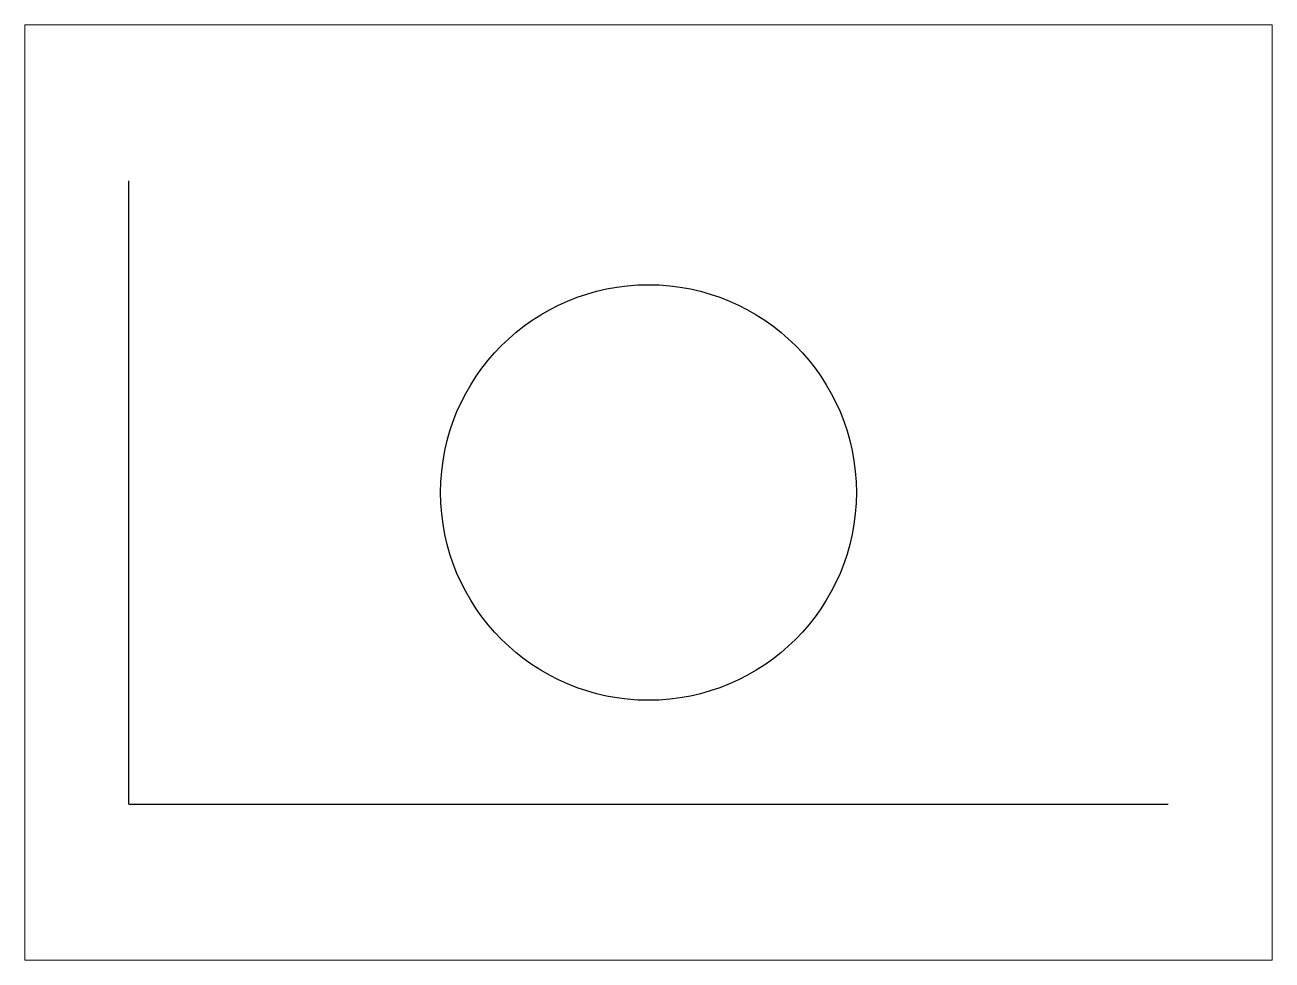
# Paper-space layout 'Layout1' of a CAD drawing. Extents: x 20 to 180, y 20 to 140.
# The model-space entities are those that its viewports show. They can reach past a viewport. Long polylines and large blocks are cut down to what shows.
import ezdxf

# ---------------------------------------------------------------- set-up
doc = ezdxf.new("R2010")
doc.units = 0
doc.header["$MEASUREMENT"] = 0
doc.layers.get('0').update_dxf_attribs({"linetype": 'CONTINUOUS'})
doc.layers.add('PLANTA', color=3, linetype='CONTINUOUS')

msp = doc.modelspace()

# ---------------------------------------------------------------- linework, layer by layer
at = {"layer": 'PLANTA'}
for q in [(0, 60), (100, 0)]:
    msp.add_line((0, 0), q, dxfattribs=at)
msp.add_circle((50, 30), 20, dxfattribs=at)

psp = doc.layouts.get("Layout1")

# ---------------------------------------------------------------- viewports
at = {"layer": '0'}
psp.add_viewport(center=(100, 80), size=(160, 120), view_center_point=(50, 30), view_height=90, dxfattribs=at)

doc.saveas('drawing.dxf')
